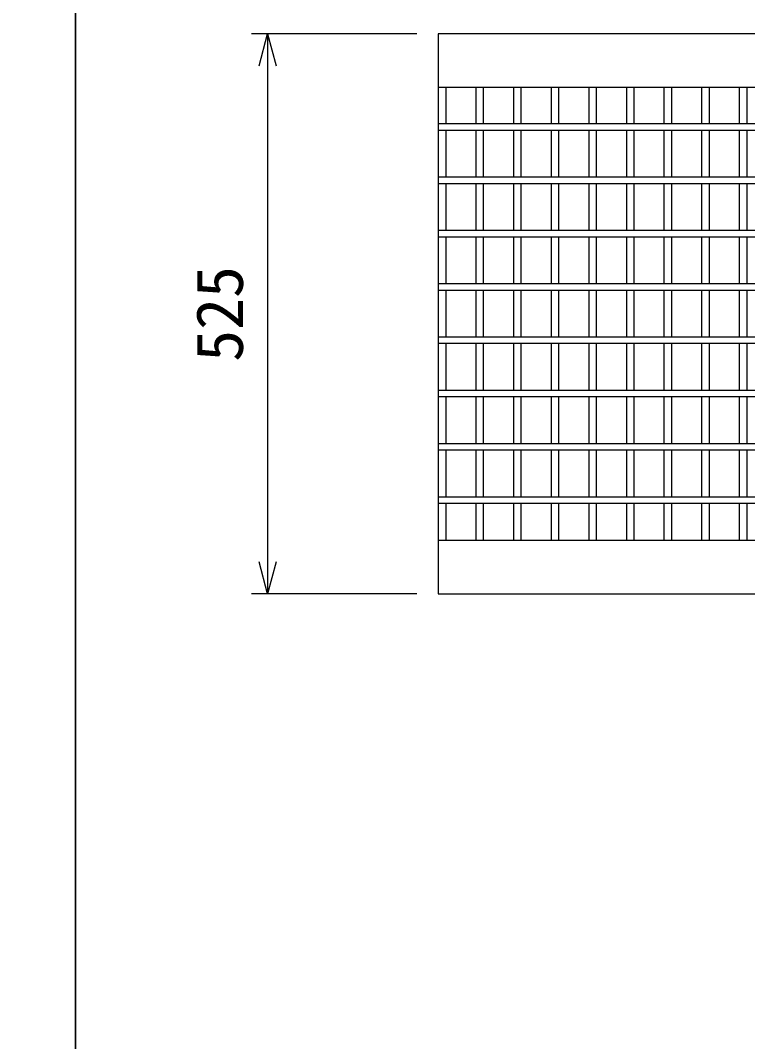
# Model space of a CAD drawing. Units: millimetres, scale not verified. Extents: x -25200 to 25200, y -8910 to 8910.
# Drawn here: x -9368 to -8686, y -4490 to -3532 of the extents above; entities that cross this region are included whole.
import ezdxf
from ezdxf.enums import TextEntityAlignment as Align

# ---------------------------------------------------------------- set-up
doc = ezdxf.new("R2010")
doc.units = ezdxf.units.MM
doc.header["$LTSCALE"] = 30
for name, color, linetype, lineweight in [('0-0_DIM', 7, 'Continuous', 25), ('0-2_HATCH', 6, 'Continuous', 25), ('0-6_TXT', 7, 'Continuous', 25)]:
    doc.layers.add(name, color=color, linetype=linetype, lineweight=lineweight)
doc.styles.add('ＭＳ ゴシック', font='')
doc.styles.get('ＭＳ ゴシック').set_extended_font_data('MS Gothic')

msp = doc.modelspace()

# ---------------------------------------------------------------- linework, layer by layer
at = {"layer": '0-0_DIM'}
for p, q in [((-8996.52, -3545.01), (-9151.52, -3545.01)), ((-9136.52, -3545.01), (-9136.52, -4070.01)), ((-8996.52, -4070.01), (-9151.52, -4070.01))]:
    msp.add_line(p, q, dxfattribs=at)
for points in [[(-9144.56, -3575.01), (-9136.52, -3545.01), (-9128.48, -3575.01)], [(-9128.48, -4040.01), (-9136.52, -4070.01), (-9144.56, -4040.01)]]:
    msp.add_lwpolyline(points, dxfattribs=at)
at = {"layer": '0-2_HATCH'}
for p, q in [((-8976.52, -3595.01), (-7981.52, -3595.01)), ((-8969.52, -3595.01), (-8969.52, -3629.51)), ((-8941.23, -3595.01), (-8941.23, -3629.51)), ((-8934.23, -3595.01), (-8934.23, -3629.51)), ((-8905.95, -3595.01), (-8905.95, -3629.51)), ((-8898.95, -3595.01), (-8898.95, -3629.51)), ((-8870.66, -3595.01), (-8870.66, -3629.51)), ((-8863.66, -3595.01), (-8863.66, -3629.51)), ((-8835.38, -3595.01), (-8835.38, -3629.51)), ((-8828.38, -3595.01), (-8828.38, -3629.51)), ((-8800.09, -3595.01), (-8800.09, -3629.51)), ((-8793.09, -3595.01), (-8793.09, -3629.51)), ((-8764.81, -3595.01), (-8764.81, -3629.51)), ((-8757.81, -3595.01), (-8757.81, -3629.51)), ((-8729.52, -3595.01), (-8729.52, -3629.51)), ((-8722.52, -3595.01), (-8722.52, -3629.51)), ((-8694.23, -3595.01), (-8694.23, -3629.51)), ((-8687.23, -3595.01), (-8687.23, -3629.51)), ((-7981.52, -3629.51), (-8976.52, -3629.51)), ((-7981.52, -3635.51), (-8976.52, -3635.51)), ((-8969.52, -3635.51), (-8969.52, -3679.51)), ((-8941.23, -3635.51), (-8941.23, -3679.51)), ((-8934.23, -3635.51), (-8934.23, -3679.51)), ((-8905.95, -3635.51), (-8905.95, -3679.51)), ((-8898.95, -3635.51), (-8898.95, -3679.51)), ((-8870.66, -3635.51), (-8870.66, -3679.51)), ((-8863.66, -3635.51), (-8863.66, -3679.51)), ((-8835.38, -3635.51), (-8835.38, -3679.51)), ((-8828.38, -3635.51), (-8828.38, -3679.51)), ((-8800.09, -3635.51), (-8800.09, -3679.51)), ((-8793.09, -3635.51), (-8793.09, -3679.51)), ((-8764.81, -3635.51), (-8764.81, -3679.51)), ((-8757.81, -3635.51), (-8757.81, -3679.51)), ((-8729.52, -3635.51), (-8729.52, -3679.51)), ((-8722.52, -3635.51), (-8722.52, -3679.51)), ((-8694.23, -3635.51), (-8694.23, -3679.51)), ((-8687.23, -3635.51), (-8687.23, -3679.51)), ((-7981.52, -3679.51), (-8976.52, -3679.51)), ((-7981.52, -3685.51), (-8976.52, -3685.51)), ((-8969.52, -3685.51), (-8969.52, -3729.51)), ((-8941.23, -3685.51), (-8941.23, -3729.51)), ((-8934.23, -3685.51), (-8934.23, -3729.51)), ((-8905.95, -3685.51), (-8905.95, -3729.51)), ((-8898.95, -3685.51), (-8898.95, -3729.51)), ((-8870.66, -3685.51), (-8870.66, -3729.51)), ((-8863.66, -3685.51), (-8863.66, -3729.51)), ((-8835.38, -3685.51), (-8835.38, -3729.51)), ((-8828.38, -3685.51), (-8828.38, -3729.51)), ((-8800.09, -3685.51), (-8800.09, -3729.51)), ((-8793.09, -3685.51), (-8793.09, -3729.51)), ((-8764.81, -3685.51), (-8764.81, -3729.51)), ((-8757.81, -3685.51), (-8757.81, -3729.51)), ((-8729.52, -3685.51), (-8729.52, -3729.51)), ((-8722.52, -3685.51), (-8722.52, -3729.51)), ((-8694.23, -3685.51), (-8694.23, -3729.51)), ((-8687.23, -3685.51), (-8687.23, -3729.51)), ((-7981.52, -3729.51), (-8976.52, -3729.51)), ((-7981.52, -3735.51), (-8976.52, -3735.51)), ((-8969.52, -3735.51), (-8969.52, -3779.51)), ((-8941.23, -3735.51), (-8941.23, -3779.51)), ((-8934.23, -3735.51), (-8934.23, -3779.51)), ((-8905.95, -3735.51), (-8905.95, -3779.51)), ((-8898.95, -3735.51), (-8898.95, -3779.51)), ((-8870.66, -3735.51), (-8870.66, -3779.51)), ((-8863.66, -3735.51), (-8863.66, -3779.51)), ((-8835.38, -3735.51), (-8835.38, -3779.51)), ((-8828.38, -3735.51), (-8828.38, -3779.51)), ((-8800.09, -3735.51), (-8800.09, -3779.51)), ((-8793.09, -3735.51), (-8793.09, -3779.51)), ((-8764.81, -3735.51), (-8764.81, -3779.51)), ((-8757.81, -3735.51), (-8757.81, -3779.51)), ((-8729.52, -3735.51), (-8729.52, -3779.51)), ((-8722.52, -3735.51), (-8722.52, -3779.51)), ((-8694.23, -3735.51), (-8694.23, -3779.51)), ((-8687.23, -3735.51), (-8687.23, -3779.51)), ((-7981.52, -3779.51), (-8976.52, -3779.51)), ((-7981.52, -3785.51), (-8976.52, -3785.51)), ((-8969.52, -3785.51), (-8969.52, -3829.51)), ((-8941.23, -3785.51), (-8941.23, -3829.51)), ((-8934.23, -3785.51), (-8934.23, -3829.51)), ((-8905.95, -3785.51), (-8905.95, -3829.51)), ((-8898.95, -3785.51), (-8898.95, -3829.51)), ((-8870.66, -3785.51), (-8870.66, -3829.51)), ((-8863.66, -3785.51), (-8863.66, -3829.51)), ((-8835.38, -3785.51), (-8835.38, -3829.51)), ((-8828.38, -3785.51), (-8828.38, -3829.51)), ((-8800.09, -3785.51), (-8800.09, -3829.51)), ((-8793.09, -3785.51), (-8793.09, -3829.51)), ((-8764.81, -3785.51), (-8764.81, -3829.51)), ((-8757.81, -3785.51), (-8757.81, -3829.51)), ((-8729.52, -3785.51), (-8729.52, -3829.51)), ((-8722.52, -3785.51), (-8722.52, -3829.51)), ((-8694.23, -3785.51), (-8694.23, -3829.51)), ((-8687.23, -3785.51), (-8687.23, -3829.51)), ((-7981.52, -3829.51), (-8976.52, -3829.51)), ((-7981.52, -3835.51), (-8976.52, -3835.51)), ((-8969.52, -3835.51), (-8969.52, -3879.51)), ((-8941.23, -3835.51), (-8941.23, -3879.51)), ((-8934.23, -3835.51), (-8934.23, -3879.51)), ((-8905.95, -3835.51), (-8905.95, -3879.51)), ((-8898.95, -3835.51), (-8898.95, -3879.51)), ((-8870.66, -3835.51), (-8870.66, -3879.51)), ((-8863.66, -3835.51), (-8863.66, -3879.51)), ((-8835.38, -3835.51), (-8835.38, -3879.51)), ((-8828.38, -3835.51), (-8828.38, -3879.51)), ((-8800.09, -3835.51), (-8800.09, -3879.51)), ((-8793.09, -3835.51), (-8793.09, -3879.51)), ((-8764.81, -3835.51), (-8764.81, -3879.51)), ((-8757.81, -3835.51), (-8757.81, -3879.51)), ((-8729.52, -3835.51), (-8729.52, -3879.51)), ((-8722.52, -3835.51), (-8722.52, -3879.51)), ((-8694.23, -3835.51), (-8694.23, -3879.51)), ((-8687.23, -3835.51), (-8687.23, -3879.51)), ((-7981.52, -3879.51), (-8976.52, -3879.51)), ((-7981.52, -3885.51), (-8976.52, -3885.51)), ((-8969.52, -3885.51), (-8969.52, -3929.51)), ((-8941.23, -3885.51), (-8941.23, -3929.51)), ((-8934.23, -3885.51), (-8934.23, -3929.51)), ((-8905.95, -3885.51), (-8905.95, -3929.51)), ((-8898.95, -3885.51), (-8898.95, -3929.51)), ((-8870.66, -3885.51), (-8870.66, -3929.51)), ((-8863.66, -3885.51), (-8863.66, -3929.51)), ((-8835.38, -3885.51), (-8835.38, -3929.51)), ((-8828.38, -3885.51), (-8828.38, -3929.51)), ((-8800.09, -3885.51), (-8800.09, -3929.51)), ((-8793.09, -3885.51), (-8793.09, -3929.51)), ((-8764.81, -3885.51), (-8764.81, -3929.51)), ((-8757.81, -3885.51), (-8757.81, -3929.51)), ((-8729.52, -3885.51), (-8729.52, -3929.51)), ((-8722.52, -3885.51), (-8722.52, -3929.51)), ((-8694.23, -3885.51), (-8694.23, -3929.51)), ((-8687.23, -3885.51), (-8687.23, -3929.51)), ((-7981.52, -3929.51), (-8976.52, -3929.51)), ((-7981.52, -3935.51), (-8976.52, -3935.51)), ((-8969.52, -3935.51), (-8969.52, -3979.51)), ((-8941.23, -3935.51), (-8941.23, -3979.51)), ((-8934.23, -3935.51), (-8934.23, -3979.51)), ((-8905.95, -3935.51), (-8905.95, -3979.51)), ((-8898.95, -3935.51), (-8898.95, -3979.51)), ((-8870.66, -3935.51), (-8870.66, -3979.51)), ((-8863.66, -3935.51), (-8863.66, -3979.51)), ((-8835.38, -3935.51), (-8835.38, -3979.51)), ((-8828.38, -3935.51), (-8828.38, -3979.51)), ((-8800.09, -3935.51), (-8800.09, -3979.51)), ((-8793.09, -3935.51), (-8793.09, -3979.51)), ((-8764.81, -3935.51), (-8764.81, -3979.51)), ((-8757.81, -3935.51), (-8757.81, -3979.51)), ((-8729.52, -3935.51), (-8729.52, -3979.51)), ((-8722.52, -3935.51), (-8722.52, -3979.51)), ((-8694.23, -3935.51), (-8694.23, -3979.51)), ((-8687.23, -3935.51), (-8687.23, -3979.51)), ((-7981.52, -3979.51), (-8976.52, -3979.51)), ((-7981.52, -3985.51), (-8976.52, -3985.51)), ((-8969.52, -3985.51), (-8969.52, -4020.01)), ((-8941.23, -3985.51), (-8941.23, -4020.01)), ((-8934.23, -3985.51), (-8934.23, -4020.01)), ((-8905.95, -3985.51), (-8905.95, -4020.01)), ((-8898.95, -3985.51), (-8898.95, -4020.01)), ((-8870.66, -3985.51), (-8870.66, -4020.01)), ((-8863.66, -3985.51), (-8863.66, -4020.01)), ((-8835.38, -3985.51), (-8835.38, -4020.01)), ((-8828.38, -3985.51), (-8828.38, -4020.01)), ((-8800.09, -3985.51), (-8800.09, -4020.01)), ((-8793.09, -3985.51), (-8793.09, -4020.01)), ((-8764.81, -3985.51), (-8764.81, -4020.01)), ((-8757.81, -3985.51), (-8757.81, -4020.01)), ((-8729.52, -3985.51), (-8729.52, -4020.01)), ((-8722.52, -3985.51), (-8722.52, -4020.01)), ((-8694.23, -3985.51), (-8694.23, -4020.01)), ((-8687.23, -3985.51), (-8687.23, -4020.01)), ((-7981.52, -4020.01), (-8976.52, -4020.01))]:
    msp.add_line(p, q, dxfattribs=at)
msp.add_lwpolyline([(-8976.52, -3545.01), (-8976.52, -4070.01), (-7981.52, -4070.01), (-7981.52, -3545.01)], close=True, dxfattribs=at)
at = {"layer": '0-6_TXT'}
for points in [[(-11416.68, -7188.51), (-9316.68, -7188.51), (-9316.68, -1778.68), (-11416.68, -1778.68)], [(-9316.68, -7188.51), (-7216.68, -7188.51), (-7216.68, -1778.68), (-9316.68, -1778.68)]]:
    msp.add_lwpolyline(points, close=True, dxfattribs=at)

# ---------------------------------------------------------------- texts
at = {"layer": '0-0_DIM', "style": 'ＭＳ ゴシック'}
msp.add_text('525', height=43.99, rotation=90, dxfattribs=at).set_placement((-9146.52, -3852.51), align=Align.BOTTOM_LEFT)

doc.saveas('drawing.dxf')
